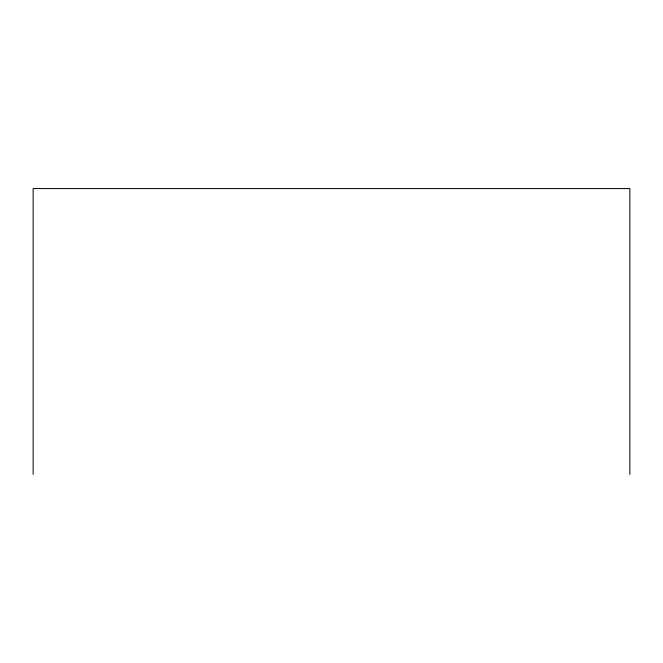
<?xml version="1.0" encoding="UTF-8"?>
<svg xmlns="http://www.w3.org/2000/svg" width="663" height="663" viewBox="0 0 663 663"><rect width="100%" height="100%" fill="white"/><g stroke="black" fill="none" stroke-linecap="round" stroke-linejoin="round"><path stroke-width="0.99" d="M629.85 474.435L629.85 188.565L33.15 188.565L33.15 474.435"/></g></svg>
